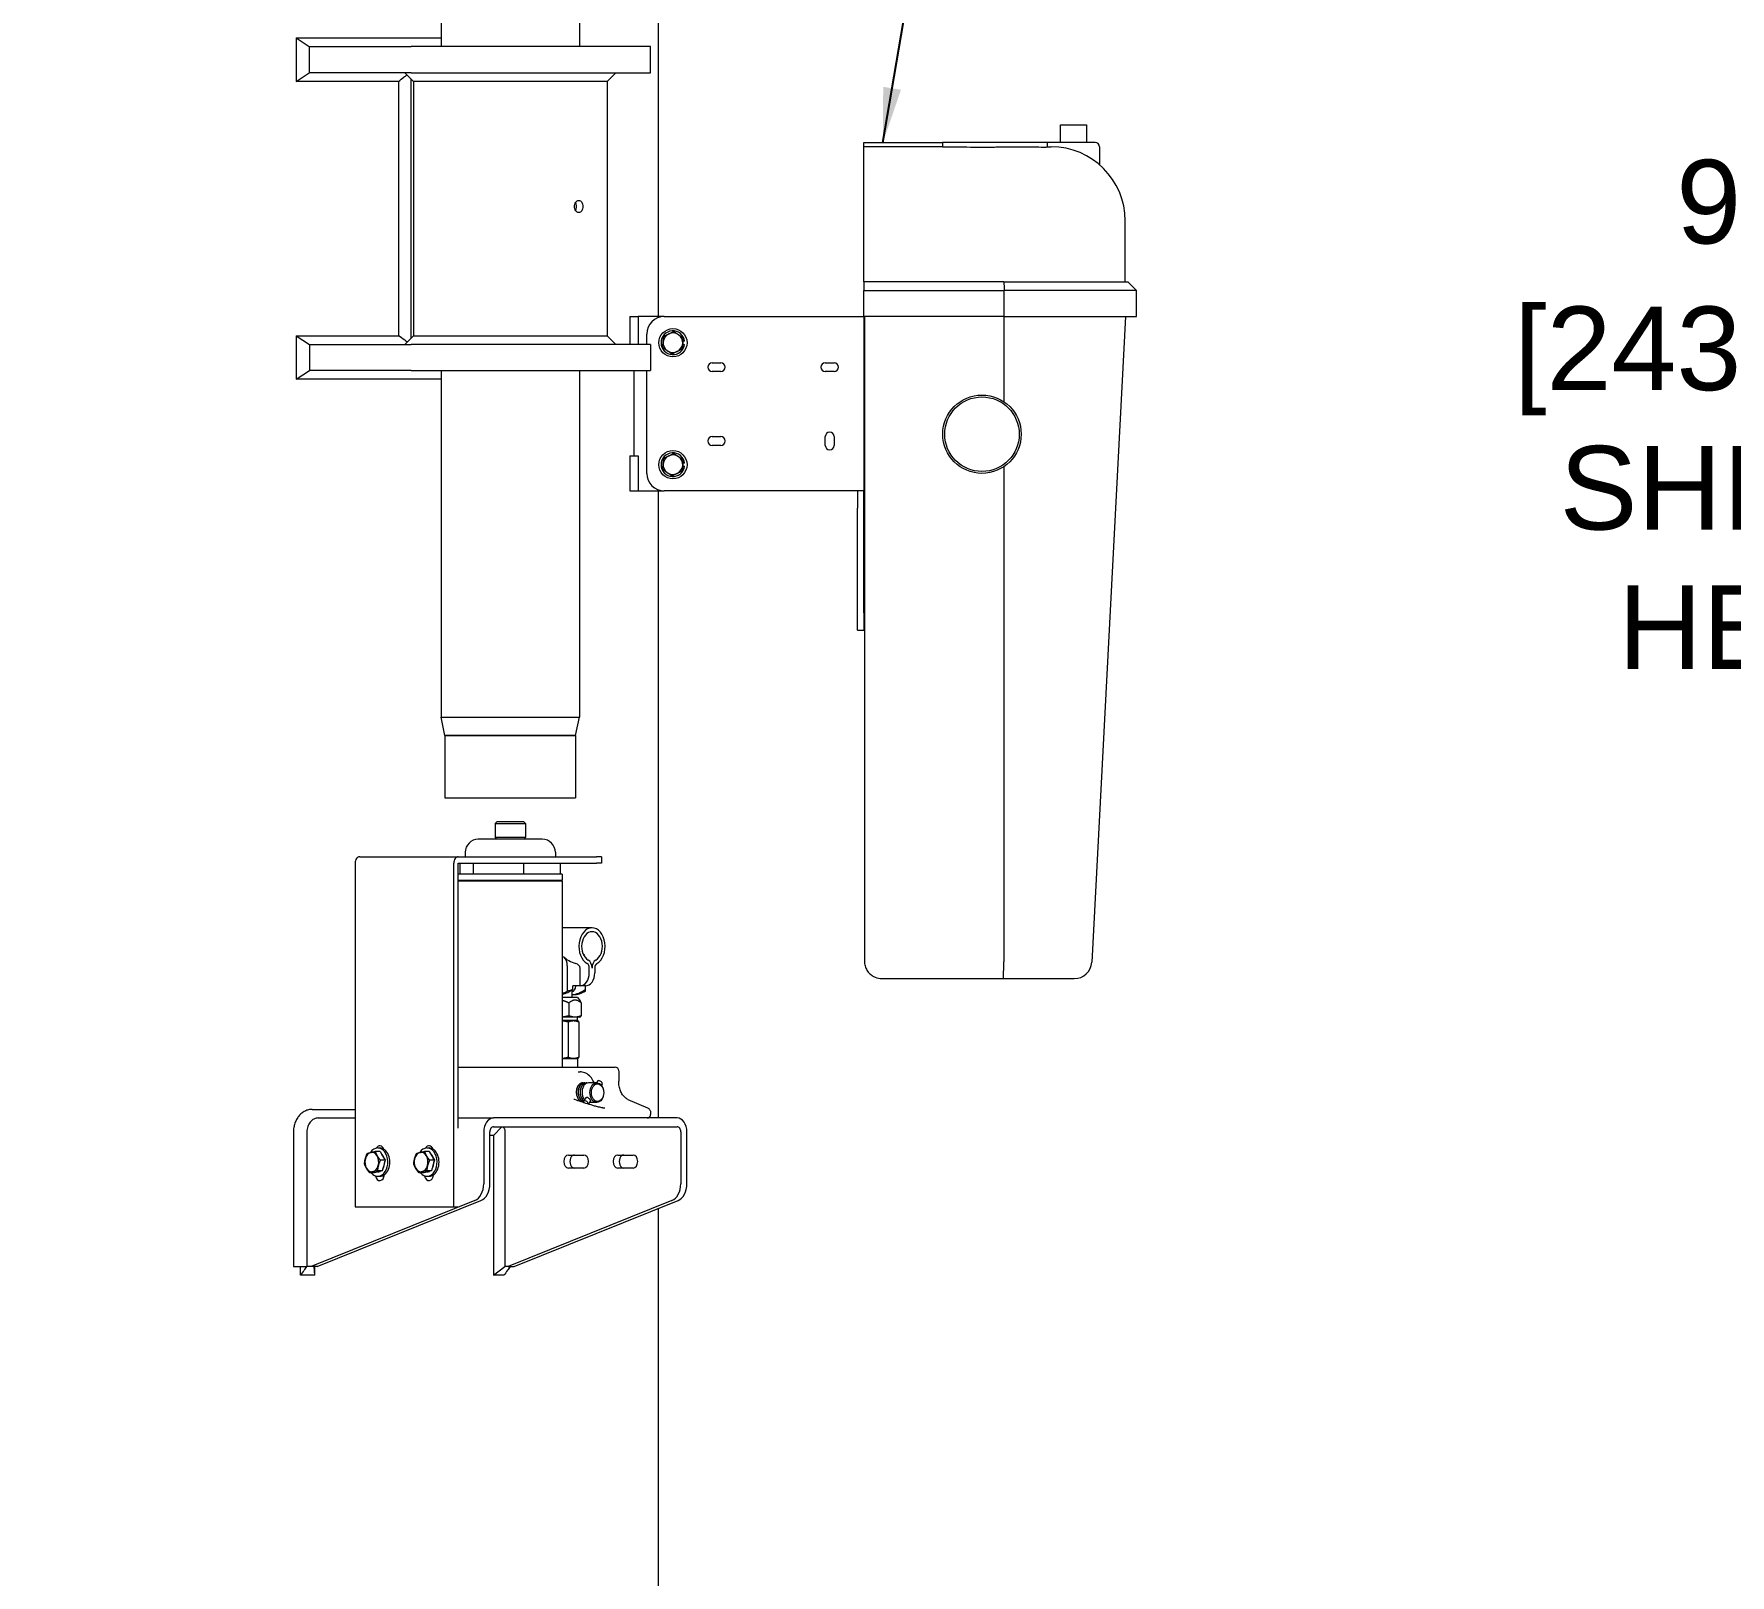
# Model space of a CAD drawing. Header units: inches. Extents: x 20 to 536, y 8 to 344.
# Drawn here: x 401.23 to 449.92, y 92.61 to 136.84 of the extents above; entities that cross this region are included whole.
import ezdxf

# ---------------------------------------------------------------- set-up
doc = ezdxf.new("R2010")
doc.units = ezdxf.units.IN
doc.header["$LTSCALE"] = 16
doc.header["$MEASUREMENT"] = 0
for name, color, linetype, lineweight in [('Dimension (ANSI)', 7, 'Continuous', 25), ('Symbol (ANSI)', 7, 'Continuous', 25), ('Visible (ANSI)', 7, 'Continuous', 50)]:
    doc.layers.add(name, color=color, linetype=linetype, lineweight=lineweight)
doc.styles.add('MEMCOR Medium', font='arial.ttf')
doc.dimstyles.new('Default (ANSI)', dxfattribs={"dimscale": 16, "dimtxt": 0.15, "dimasz": 0.098425, "dimexe": 0.125, "dimexo": 0.0625, "dimgap": 0.031496, "dimtad": 0, "dimtih": 1, "dimtoh": 1, "dimdec": 4, "dimrnd": 1e-08, "dimzin": 3, "dimdsep": 46, "dimlunit": 5, "dimtxsty": 'MEMCOR Medium', "dimcen": 0.09, "dimdle": 0.393701, "dimclrd": 256, "dimclre": 256, "dimclrt": 256, "dimadec": 0, "dimazin": 1, "dimtfac": 0.8, "dimtofl": 0, "dimtmove": 0, "dimatfit": 3, "dimfxl": 1, "dimfrac": 1, "dimtolj": 1, "dimtzin": 4, "dimlwd": -1, "dimlwe": -1, "dimarcsym": 0})
doc.dimstyles.new('Default (ANSI)$7', dxfattribs={"dimscale": 16, "dimtxt": 0.15, "dimasz": 0.098425, "dimexe": 0.125, "dimexo": 0.0625, "dimgap": 0.031496, "dimtad": 0, "dimtih": 1, "dimtoh": 1, "dimdec": 4, "dimrnd": 1e-08, "dimzin": 3, "dimdsep": 46, "dimlunit": 5, "dimtxsty": 'MEMCOR Medium', "dimcen": 0.09, "dimdle": 0.393701, "dimclrd": 256, "dimclre": 256, "dimclrt": 256, "dimadec": 0, "dimazin": 1, "dimtfac": 0.8, "dimtofl": 0, "dimtmove": 0, "dimatfit": 3, "dimfxl": 1, "dimfrac": 1, "dimtolj": 1, "dimtzin": 4, "dimlwd": -1, "dimlwe": -1, "dimarcsym": 0})

# ---------------------------------------------------------------- blocks, each defined once
blk = doc.blocks.new('*D26')
at = {"layer": 'Defpoints', "color": 0, "transparency": 16777216}
for p in [(395.482, 156.991), (453.038, 156.991), (414.023, 61.248)]:
    blk.add_point(p, dxfattribs=at)
at = {"layer": 'Dimension (ANSI)', "transparency": 16777216}
for p, q in [((396.482, 156.991), (455.038, 156.991)), ((453.038, 155.416), (453.038, 137.754)), ((453.038, 62.823), (453.038, 121.283)), ((415.023, 61.248), (455.038, 61.248))]:
    blk.add_line(p, q, dxfattribs=at)
for points in [[(452.775, 155.416), (453.3, 155.416), (453.038, 156.991)], [(452.775, 62.823), (453.3, 62.823), (453.038, 61.248)]]:
    blk.add_solid(points, dxfattribs=at)
at = {"layer": 'Dimension (ANSI)', "transparency": 16777216, "char_height": 2.4, "attachment_point": 2, "style": 'MEMCOR Medium'}
for s, insert in [('\\A1; \\fArial|b0|i0;\\H2.4000;95{\\H0.8x;\\S3#4;} in', (453.038, 133.945)), ('\\A1;[2431.9 mm]{\\P\\fArial|b0|i0;\\H2.4000;SHIPPING\\P\\fArial|b0|i0;\\H2.4000;HEIGHT}', (453.038, 129.015))]:
    blk.add_mtext(s, dxfattribs=dict(at, insert=insert))

msp = doc.modelspace()

# ---------------------------------------------------------------- linework, layer by layer
at = {"layer": 'Visible (ANSI)', "linetype": 'Continuous', "lineweight": 18}
for p, q in [((412.919791, 146.975967), (412.919791, 136.475967)), ((416.889791, 146.975967), (416.889791, 136.475967)), ((419.156665, 128.725967), (419.156665, 140.225967)), ((408.758764, 136.725632), (408.758764, 135.476303)), ((408.758764, 136.725632), (409.12708, 136.475967)), ((408.758764, 136.725632), (412.919791, 136.725632)), ((409.12708, 136.475967), (412.055151, 136.475967)), ((409.12708, 136.475967), (409.12708, 135.725967)), ((418.934791, 136.475967), (412.055151, 136.475967)), ((418.934791, 135.725967), (418.934791, 136.475967)), ((408.758764, 135.476303), (409.12708, 135.725967)), ((411.696913, 135.476303), (408.758764, 135.476303)), ((412.055151, 135.725967), (409.12708, 135.725967)), ((411.696913, 135.476303), (411.696913, 128.175296)), ((412.123291, 135.475967), (411.873291, 135.725967)), ((412.053179, 135.54608), (412.053179, 128.105855)), ((412.055151, 135.725967), (418.934791, 135.725967)), ((412.123291, 135.475967), (412.123291, 128.175967)), ((417.686291, 135.475967), (412.123291, 135.475967)), ((417.686291, 135.475967), (417.936291, 135.725967)), ((417.686291, 135.475967), (417.686291, 128.175967)), ((430.696211, 133.725967), (430.696211, 134.225967)), ((430.696211, 134.225967), (431.446211, 134.225967)), ((431.446211, 134.225967), (431.446211, 133.725967)), ((425.057577, 133.725967), (427.316019, 133.725967)), ((425.057577, 133.600967), (425.057577, 133.725967)), ((425.057577, 131.475967), (425.057577, 133.600967)), ((426.172377, 133.600967), (425.057577, 133.600967)), ((430.321211, 133.725967), (427.316019, 133.725967)), ((427.316019, 133.725967), (427.316019, 133.598285)), ((430.321211, 133.725967), (430.321211, 133.597094)), ((431.696211, 133.725967), (430.321211, 133.725967)), ((430.321211, 133.600967), (430.433842, 133.600967)), ((431.821211, 133.600967), (431.821211, 133.085573)), ((425.057577, 129.725967), (425.057577, 131.475967)), ((432.558842, 129.725967), (432.558842, 131.475967)), ((425.057577, 129.725967), (425.057577, 129.475967)), ((429.073984, 129.725967), (425.057577, 129.725967)), ((429.073984, 129.725967), (432.630242, 129.725967)), ((432.630242, 129.725967), (432.880242, 129.475967)), ((425.057577, 128.725967), (425.057577, 129.475967)), ((425.057577, 129.475967), (429.085971, 129.475967)), ((429.085971, 128.725967), (429.085971, 129.475967)), ((432.880242, 129.475967), (429.085971, 129.475967)), ((432.880242, 128.725967), (432.880242, 129.475967)), ((418.338375, 128.725967), (418.573471, 128.725967)), ((418.338375, 128.725967), (418.338375, 127.925967)), ((419.324134, 128.725967), (418.573471, 128.725967)), ((418.573471, 128.725967), (418.573471, 127.925967)), ((419.324134, 128.725967), (424.682577, 128.725967)), ((424.682577, 128.725967), (425.057577, 128.725967)), ((425.057577, 128.725967), (425.057577, 123.725967)), ((429.085971, 128.725967), (425.057577, 128.725967)), ((425.071211, 128.725967), (425.071211, 110.225967)), ((429.071211, 128.725967), (429.071211, 126.286382)), ((429.085971, 128.725967), (432.880242, 128.725967)), ((432.571211, 128.725967), (431.596144, 110.199688)), ((408.759044, 128.175296), (408.759044, 126.926639)), ((408.759044, 128.175296), (411.696913, 128.175296)), ((408.759044, 128.175296), (409.144755, 127.925967)), ((412.123291, 128.175967), (411.873291, 127.925967)), ((412.123291, 128.175967), (417.686291, 128.175967)), ((417.686291, 128.175967), (417.936291, 127.925967)), ((418.824134, 127.925967), (418.824134, 128.225967)), ((409.144755, 127.925967), (412.055151, 127.925967)), ((409.144755, 127.925967), (409.144755, 127.175967)), ((418.934791, 127.925967), (412.055151, 127.925967)), ((418.934791, 127.925967), (418.934791, 127.175967)), ((419.852222, 127.928967), (419.91087, 127.928967)), ((419.91087, 128.022967), (419.859936, 128.022967)), ((408.759044, 126.926639), (409.144755, 127.175967)), ((412.055151, 127.175967), (409.144755, 127.175967)), ((412.055151, 127.175967), (418.934791, 127.175967)), ((412.919791, 127.175967), (412.919791, 117.225967)), ((416.889791, 127.175967), (416.889791, 117.225967)), ((418.449134, 127.175967), (418.449134, 124.725967)), ((418.824134, 124.225967), (418.824134, 127.175967)), ((420.699134, 127.400967), (420.949134, 127.400967)), ((420.949134, 127.150967), (420.699134, 127.150967)), ((423.949134, 127.400967), (424.199134, 127.400967)), ((424.199134, 127.150967), (423.949134, 127.150967)), ((412.919791, 126.926639), (408.759044, 126.926639)), ((420.699134, 125.280967), (420.949134, 125.280967)), ((423.949134, 125.030967), (423.949134, 125.280967)), ((424.199134, 125.280967), (424.199134, 125.030967)), ((418.338375, 124.725967), (418.573471, 124.725967)), ((418.338375, 124.725967), (418.338375, 123.725967)), ((418.573471, 124.725967), (418.573471, 123.725967)), ((420.949134, 125.030967), (420.699134, 125.030967)), ((419.852222, 124.428967), (419.91087, 124.428967)), ((419.91087, 124.522967), (419.859936, 124.522967)), ((429.071211, 124.415553), (429.071211, 110.206285)), ((418.338375, 123.725967), (418.573471, 123.725967)), ((418.573471, 123.725967), (419.324134, 123.725967)), ((419.156665, 105.725967), (419.156665, 123.725967)), ((424.682577, 123.725967), (419.324134, 123.725967)), ((425.057577, 123.725967), (424.682577, 123.725967)), ((424.870077, 123.725967), (424.870077, 123.225967)), ((425.057577, 123.225967), (425.057577, 123.725967)), ((424.870077, 120.225967), (424.870077, 123.225967)), ((425.057577, 120.225967), (425.057577, 123.225967)), ((424.870077, 119.725967), (424.870077, 120.225967)), ((425.057577, 120.225967), (425.057577, 119.725967)), ((424.870077, 119.725967), (425.057577, 119.725967)), ((412.919791, 117.225967), (416.889791, 117.225967)), ((412.919791, 117.225967), (416.889791, 117.225967)), ((413.029791, 116.705967), (412.919791, 117.225967)), ((416.779791, 116.705967), (416.889791, 117.225967)), ((413.029791, 116.705967), (416.779791, 116.705967)), ((413.029791, 116.705967), (413.029791, 114.915967)), ((416.779791, 116.705967), (413.029791, 116.705967)), ((416.779791, 116.705967), (416.779791, 114.915967)), ((413.029791, 114.915967), (416.779791, 114.915967)), ((414.517291, 114.225967), (414.467291, 114.175967)), ((414.467291, 114.175967), (415.342291, 114.175967)), ((414.467291, 114.175967), (414.467291, 113.775967)), ((415.292291, 114.225967), (414.517291, 114.225967)), ((415.292291, 114.225967), (415.342291, 114.175967)), ((415.342291, 114.175967), (415.342291, 113.775967)), ((415.823417, 113.725967), (413.986166, 113.725967)), ((415.342291, 113.775967), (414.467291, 113.775967)), ((414.517291, 113.725967), (414.467291, 113.775967)), ((415.292291, 113.725967), (415.342291, 113.775967)), ((410.451709, 113.038428), (410.451709, 103.178358)), ((410.584319, 113.225967), (413.412746, 113.225967)), ((413.280136, 103.178358), (413.280136, 113.038428)), ((413.412719, 105.436889), (413.412719, 113.038428)), ((413.412746, 113.225967), (417.379665, 113.225967)), ((413.412746, 113.038467), (417.379665, 113.038467)), ((413.46194, 112.725967), (413.46194, 113.038467)), ((413.611166, 113.350967), (413.611166, 113.225967)), ((413.848551, 112.725967), (413.848551, 113.038467)), ((415.291402, 112.725967), (415.291402, 113.038467)), ((416.198417, 113.350967), (416.198417, 113.225967)), ((416.347643, 112.725967), (416.347643, 113.038467)), ((417.526112, 113.225967), (417.379665, 113.225967)), ((417.526112, 113.038467), (417.379665, 113.038467)), ((417.526112, 113.225967), (417.526112, 113.038467)), ((413.848551, 112.725967), (413.412719, 112.725967)), ((416.398541, 112.538467), (413.412719, 112.538467)), ((416.398541, 112.518467), (413.412719, 112.518467)), ((413.536041, 112.518467), (413.536041, 112.538467)), ((415.291402, 112.725967), (413.848551, 112.725967)), ((416.347643, 112.725967), (415.291402, 112.725967)), ((416.273541, 112.518467), (416.273541, 112.538467)), ((416.398541, 112.725967), (416.347643, 112.725967)), ((416.398541, 112.725967), (416.398541, 112.538467)), ((416.398541, 112.518467), (416.398541, 107.182217)), ((417.251502, 111.182217), (416.398541, 111.182217)), ((416.542627, 110.095315), (416.542627, 109.367794)), ((429.071211, 110.206285), (429.071211, 110.206246)), ((416.908555, 109.517217), (416.908555, 110.02801)), ((417.17372, 109.892217), (417.17372, 110.02801)), ((417.329284, 110.02801), (417.329284, 109.892217)), ((425.571211, 109.725967), (429.056286, 109.725967)), ((429.056286, 109.725967), (431.096835, 109.725967)), ((416.831007, 109.182217), (416.398541, 109.182217)), ((416.674757, 109.400615), (416.674757, 109.182217)), ((416.674757, 109.267217), (416.716752, 109.267217)), ((416.698191, 109.421317), (416.698191, 109.517217)), ((416.908555, 109.517217), (416.698191, 109.517217)), ((416.831007, 109.182217), (416.90894, 109.08934)), ((417.064119, 109.517217), (416.908555, 109.517217)), ((417.064119, 109.421317), (417.064119, 109.517217)), ((417.064119, 109.367794), (417.064119, 109.421317)), ((416.765366, 108.619717), (416.398541, 108.619717)), ((416.586757, 109.027073), (416.586757, 108.658793)), ((416.893507, 108.619717), (416.765366, 108.619717)), ((416.831007, 108.519717), (416.831007, 108.619717)), ((416.893507, 108.619717), (416.90894, 108.628628)), ((416.943975, 109.027073), (416.943975, 108.658793)), ((416.721172, 108.519717), (416.398541, 108.519717)), ((416.568079, 108.486224), (416.568079, 107.465711)), ((416.831007, 108.519717), (416.721172, 108.519717)), ((416.831007, 108.519717), (416.844235, 108.51208)), ((416.874265, 108.486224), (416.874265, 107.465711)), ((413.412719, 107.182217), (414.877833, 107.182217)), ((414.877833, 107.182217), (417.918392, 107.182217)), ((416.398541, 107.432217), (416.721172, 107.432217)), ((416.721172, 107.432217), (416.831007, 107.432217)), ((416.831007, 107.432217), (416.844235, 107.439855)), ((416.831007, 107.432217), (416.831007, 107.182217)), ((416.849919, 107.047842), (416.915361, 107.047842)), ((416.992871, 106.735342), (416.986072, 106.735342)), ((417.047264, 106.735342), (417.040465, 106.735342)), ((417.101656, 106.735342), (417.094857, 106.735342)), ((417.389123, 106.735342), (417.14925, 106.735342)), ((417.415559, 106.787543), (417.378647, 106.735342)), ((417.546198, 106.695167), (417.522893, 106.662209)), ((418.018392, 107.082217), (418.018392, 106.781749)), ((417.075654, 106.306845), (417.009309, 106.213018)), ((417.014129, 106.172842), (417.013268, 106.172842)), ((417.206293, 106.214469), (417.145889, 106.129044)), ((417.389123, 106.172842), (417.176859, 106.172842)), ((418.278971, 106.26108), (418.848045, 106.016612)), ((409.215957, 105.973858), (410.451709, 105.973858)), ((409.393428, 105.725967), (410.451709, 105.725967)), ((413.412719, 105.725967), (414.424643, 105.725967)), ((419.693715, 105.725967), (414.424643, 105.725967)), ((418.933653, 105.87689), (418.933653, 105.825967)), ((408.680224, 105.325967), (408.680224, 101.460171)), ((409.064664, 105.325967), (409.064664, 101.460171)), ((414.141801, 105.325967), (414.141801, 103.83747)), ((414.318577, 103.83747), (414.318577, 105.325967)), ((414.425819, 105.227062), (414.318577, 105.227062)), ((414.424643, 105.475967), (419.693715, 105.475967)), ((414.425819, 105.227062), (414.662896, 105.475967)), ((414.425819, 105.227062), (414.425819, 105.064896)), ((414.752305, 105.325967), (414.752305, 101.460171)), ((419.799781, 105.325967), (419.799781, 103.83747)), ((419.976558, 103.83747), (419.976558, 105.325967)), ((411.164933, 104.763882), (411.02853, 104.763882)), ((411.102247, 104.865967), (411.158816, 104.865967)), ((411.164933, 104.763882), (411.237896, 104.638689)), ((412.579146, 104.763882), (412.442744, 104.763882)), ((412.516461, 104.865967), (412.573029, 104.865967)), ((412.579146, 104.763882), (412.652109, 104.638689)), ((414.425819, 105.064896), (414.425819, 101.211266)), ((411.230492, 104.209582), (411.09409, 104.209582)), ((411.230492, 104.209582), (411.117347, 104.182818)), ((411.310859, 104.513497), (411.174456, 104.513497)), ((411.270676, 104.361539), (411.230492, 104.209582)), ((411.237896, 104.638689), (411.310859, 104.513497)), ((411.310859, 104.513497), (411.270676, 104.361539)), ((412.644706, 104.209582), (412.508304, 104.209582)), ((412.644706, 104.209582), (412.53156, 104.182818)), ((412.725072, 104.513497), (412.58867, 104.513497)), ((412.684889, 104.361539), (412.644706, 104.209582)), ((412.652109, 104.638689), (412.725072, 104.513497)), ((412.725072, 104.513497), (412.684889, 104.361539)), ((416.573607, 104.663467), (417.015548, 104.663467)), ((417.015548, 104.288467), (416.573607, 104.288467)), ((417.98782, 104.663467), (418.429762, 104.663467)), ((418.429762, 104.288467), (417.98782, 104.288467)), ((411.004201, 104.156053), (410.867798, 104.156053)), ((411.117347, 104.182818), (411.004201, 104.156053)), ((411.10107, 104.178967), (411.102247, 104.178967)), ((411.102247, 104.053967), (411.158816, 104.053967)), ((412.418414, 104.156053), (412.282012, 104.156053)), ((412.53156, 104.182818), (412.418414, 104.156053)), ((412.515283, 104.178967), (412.516461, 104.178967)), ((412.516461, 104.053967), (412.573029, 104.053967)), ((413.885248, 103.356656), (409.184982, 101.460171)), ((409.361759, 101.460171), (414.062024, 103.356656)), ((419.543228, 103.356656), (414.842963, 101.460171)), ((415.019739, 101.460171), (419.720005, 103.356656)), ((410.451709, 103.178358), (413.280136, 103.178358)), ((413.280136, 103.178358), (413.401626, 103.178358)), ((419.156665, 73.320505), (419.156665, 103.129357)), ((408.680224, 101.460171), (409.064664, 101.460171)), ((408.886711, 101.211266), (408.886711, 101.460171)), ((409.184982, 101.460171), (409.064664, 101.460171)), ((409.064664, 101.460171), (409.065061, 101.460171)), ((409.361759, 101.460171), (409.184982, 101.460171)), ((409.29662, 101.211266), (409.271101, 101.460171)), ((409.29662, 101.211266), (409.29662, 101.460171)), ((414.425819, 101.211266), (414.752305, 101.460171)), ((414.842963, 101.460171), (414.752305, 101.460171)), ((414.842963, 101.460171), (415.019739, 101.460171)), ((409.29662, 101.211266), (408.886711, 101.211266)), ((414.721468, 101.211266), (414.425819, 101.211266))]:
    msp.add_line(p, q, dxfattribs=at)
for centre, radius in [((419.574134, 127.975967), 0.406), ((428.446211, 125.350967), 1.125), ((428.446211, 125.350967), 1.069494), ((419.574134, 124.475967), 0.406)]:
    msp.add_circle(centre, radius, dxfattribs=at)
for centre, radius, start, end in [((430.433842, 131.475967), 2.125, 0, 90), ((431.696211, 133.600967), 0.125, 0, 90), ((419.324134, 128.225967), 0.5, 90, 180), ((419.574134, 127.975967), 0.34, 7.9457432, 352.0542568), ((419.574134, 127.975967), 0.281, 115.3086424, 175.3086424), ((419.574134, 127.975967), 0.281, 55.3086424, 115.3086424), ((419.574134, 127.975967), 0.281, 355.3086424, 55.3086424), ((419.574134, 127.975967), 0.281, 175.3086424, 235.3086424), ((419.574134, 127.975967), 0.281, 235.3086424, 295.3086424), ((419.574134, 127.975967), 0.281, 295.3086424, 355.3086424), ((420.699134, 127.275967), 0.125, 90, 270), ((420.949134, 127.275967), 0.125, 270, 90), ((423.949134, 127.275967), 0.125, 90, 270), ((424.199134, 127.275967), 0.125, 270, 90), ((420.699134, 125.155967), 0.125, 90, 270), ((420.949134, 125.155967), 0.125, 270, 90), ((424.074134, 125.280967), 0.125, 0, 180), ((419.574134, 124.475967), 0.34, 7.9457432, 352.0542568), ((419.574134, 124.475967), 0.281, 115.3086424, 175.3086424), ((419.574134, 124.475967), 0.281, 55.3086424, 115.3086424), ((419.574134, 124.475967), 0.281, 355.3086424, 55.3086424), ((424.074134, 125.030967), 0.125, 180, 0), ((419.324134, 124.225967), 0.5, 180, 270), ((419.574134, 124.475967), 0.281, 175.3086424, 235.3086424), ((419.574134, 124.475967), 0.281, 235.3086424, 295.3086424), ((419.574134, 124.475967), 0.281, 295.3086424, 355.3086424), ((413.986166, 113.350967), 0.375, 90, 180), ((415.823417, 113.350967), 0.375, 0, 90), ((431.096835, 110.225967), 0.5, 270, 356.9872125), ((417.918392, 107.082217), 0.1, 0, 90), ((418.833653, 105.825967), 0.1, 270, 0)]:
    msp.add_arc(centre, radius, start, end, dxfattribs=at)
for centre, major_axis, ratio, start_param, end_param in [((426.172377, 131.475967), (22.766058, 0), 0.093340709, 1.520540653, 1.570796327), ((410.584319, 113.038428), (0, 0.187539), 0.707106781, 0, 1.570796327), ((413.412746, 113.038428), (0, 0.187539), 0.707106781, 0, 1.570796327), ((413.412746, 113.038428), (0, 0.0000394), 0.707106781, 0, 1.570796327), ((417.251502, 110.650967), (0, -0.53125), 0.707106781, 0.381636227, 5.90154908), ((417.251502, 110.650967), (0, -0.42125), 0.707106781, 0.381636227, 5.90154908), ((417.064119, 110.650967), (0.751301, 0), 0.707106781, 3.710622245, 4.330752753), ((415.835521, 110.095315), (0.707107, 0), 0.707106781, 0, 0.569029591), ((416.710565, 110.02801), (0.19799, 0), 0.707106781, 0, 1.1891601), ((417.074725, 110.02801), (0, 0.14), 0.707106781, 4.71238898, 5.90154908), ((417.074725, 110.02801), (0, 0.25), 0.707106781, 4.71238898, 5.90154908), ((417.428279, 110.02801), (0, 0.25), 0.707106781, 0.381636227, 1.570796327), ((417.428279, 110.02801), (0, 0.14), 0.707106781, 0.381636227, 1.570796327), ((416.908555, 109.892217), (0, -0.375), 0.707106781, 0, 1.570796327), ((417.064119, 109.892217), (0, -0.375), 0.707106781, 0, 1.570796327), ((416.273043, 110.517217), (0, -1.25), 0.707106781, 0.142466653, 0.50179497), ((416.195261, 110.517217), (0, -1.25), 0.707106781, 0.232062482, 0.403891833), ((415.847895, 110.517217), (1.767767, 0), 0.707106782, 5.116280817, 5.214183953), ((416.456007, 109.555294), (0.202099, -0.202099), 0.414213562, 0.392699082, 0.412732246), ((416.638971, 109.555294), (0, -0.21875), 0.707106781, 0.233471699, 1.395839241), ((416.638971, 110.517217), (0, -1.25), 0.707106781, 0.040498443, 0.50179497), ((416.716752, 110.517217), (0, -1.25), 0.707106781, 0, 0.403891833), ((417.480878, 106.741355), (0.06532, -0.046188), 0.5, 0, 3.141592654), ((417.074628, 106.16683), (0.06532, -0.046188), 0.5, 0.240832519, 4.023580802), ((414.424643, 105.325967), (0, 0.4), 0.707106781, 0, 1.570796327), ((419.693715, 105.325967), (0, 0.4), 0.707106781, 4.71238898, 6.283185307), ((414.424643, 105.325967), (0, 0.15), 0.707106781, 0, 1.570796327), ((419.693715, 105.325967), (0, 0.15), 0.707106781, 4.71238898, 6.283185307), ((410.930417, 104.459967), (0, 0.281), 0.707106781, 0.16573153, 1.212929081), ((411.102247, 104.459967), (0, -0.406), 0.707106781, 5.558272829, 10.249146221), ((410.930417, 104.459967), (0, 0.281), 0.707106781, 5.401719286, 6.448916837), ((411.158816, 104.740858), (0, 0.1875), 0.707106781, 5.215425105, 7.159306353), ((411.158816, 104.459967), (0, -0.406), 0.707106781, 0, 3.141592654), ((411.102247, 104.459967), (0, -0.281), 0.707106781, 1.887392299, 2.632860965), ((412.344631, 104.459967), (0, 0.281), 0.707106781, 0.16573153, 1.212929081), ((412.516461, 104.459967), (0, -0.406), 0.707106781, 5.558272829, 10.249146221), ((412.344631, 104.459967), (0, 0.281), 0.707106781, 5.401719286, 6.448916837), ((412.573029, 104.740858), (0, 0.1875), 0.707106781, 5.215425105, 7.159306353), ((412.573029, 104.459967), (0, -0.406), 0.707106781, 0, 3.141592654), ((412.516461, 104.459967), (0, -0.281), 0.707106781, 1.887392299, 2.632860965), ((410.930417, 104.459967), (0, -0.281), 0.707106781, 4.354521735, 5.401719286), ((410.930417, 104.459967), (0, -0.281), 0.707106781, 5.401719286, 6.448916837), ((410.930417, 104.459967), (0, -0.281), 0.707106781, 0.16573153, 1.212929081), ((410.930417, 104.459967), (0, 0.281), 0.707106781, 4.354521735, 5.401719286), ((411.102247, 104.459967), (0, -0.281), 0.707106781, 0.801762982, 1.62409518), ((412.344631, 104.459967), (0, -0.281), 0.707106781, 4.354521735, 5.401719286), ((412.344631, 104.459967), (0, -0.281), 0.707106781, 5.401719286, 6.448916837), ((412.344631, 104.459967), (0, -0.281), 0.707106781, 0.16573153, 1.212929081), ((412.344631, 104.459967), (0, 0.281), 0.707106781, 4.354521735, 5.401719286), ((412.516461, 104.459967), (0, -0.281), 0.707106781, 0.801762982, 1.62409518), ((416.573607, 104.475967), (0, -0.1875), 0.707106781, 3.141592654, 6.283185307), ((416.750383, 104.475967), (0, 0.1875), 0.707106781, 0, 3.141592654), ((417.015548, 104.475967), (0, 0.1875), 0.707106781, 3.141592654, 6.283185307), ((417.98782, 104.475967), (0, -0.1875), 0.707106781, 3.141592654, 6.283185307), ((418.164597, 104.475967), (0, 0.1875), 0.707106781, 0, 3.141592654), ((418.429762, 104.475967), (0, 0.1875), 0.707106781, 3.141592654, 6.283185307), ((411.158816, 104.115858), (0, -0.1875), 0.707106781, 4.977571804, 7.766545557), ((411.102247, 104.459967), (0, -0.281), 0.707106781, 0, 0.337287701), ((412.573029, 104.115858), (0, -0.1875), 0.707106781, 4.977571804, 7.766545557), ((412.516461, 104.459967), (0, -0.281), 0.707106781, 0, 0.337287701), ((413.788247, 103.83747), (0, -0.5), 0.707106781, 0.277922798, 1.570796327), ((413.965024, 103.83747), (0, -0.5), 0.707106781, 0.277922798, 1.570796327), ((419.446228, 103.83747), (0, -0.5), 0.707106781, 0.277922798, 1.570796327), ((419.623005, 103.83747), (0, -0.5), 0.707106781, 0.277922798, 1.570796327)]:
    msp.add_ellipse(centre, major_axis=major_axis, ratio=ratio, start_param=start_param, end_param=end_param, dxfattribs=at)
for centre, major_axis in [((417.389123, 106.454092), (0, -0.28125)), ((417.410336, 106.454092), (0, 0.25125))]:
    msp.add_ellipse(centre, major_axis=major_axis, ratio=0.707106781, dxfattribs=at)
for points, knots in [([(411.696913, 135.476303), (411.74824, 135.516115), (411.799523, 135.555985), (411.879344, 135.618186), (411.907915, 135.640478), (411.936472, 135.662787)], [-1.0097000287, -1.0097000287, -1.0097000287, -1.0097000287, -0.5147206802, -0.5147206802, -0.2385843294, -0.2385843294, -0.2385843294, -0.2385843294]), ([(427.316019, 133.598285), (427.399004, 133.597709), (427.482173, 133.597104), (427.863292, 133.594438), (428.160715, 133.592812), (428.447048, 133.592812), (428.5614, 133.592812), (428.680466, 133.593052), (428.801441, 133.593572)], [26.213517074, 26.213517074, 26.213517074, 26.213517074, 26.824810769, 26.824810769, 29.016237352, 29.016237352, 29.016237352, 29.891417752, 29.891417752, 29.891417752, 29.891417752]), ([(428.801441, 133.593572), (428.858762, 133.593879), (428.915814, 133.594229), (429.015872, 133.59517), (429.058685, 133.59565), (429.100825, 133.596152)], [-55.1561514955, -55.1561514955, -55.1561514955, -55.1561514955, -54.7075950751, -54.7075950751, -54.3637081452, -54.3637081452, -54.3637081452, -54.3637081452]), ([(429.100825, 133.596152), (429.144029, 133.59669), (429.18693, 133.597058), (429.51415, 133.599302), (429.765513, 133.597626), (430.041094, 133.594556), (430.128814, 133.593245), (430.232907, 133.592739), (430.265346, 133.592867), (430.304344, 133.594171), (430.315466, 133.595043), (430.320652, 133.596452), (430.321212, 133.596773), (430.321211, 133.597094)], [-37.914858437, -37.914858437, -37.914858437, -37.914858437, -37.674676988, -37.674676988, -36.064935499, -36.064935499, -35.345048353, -35.345048353, -34.968662607, -34.968662607, -34.699552539, -34.699552539, -34.624049898, -34.624049898, -34.624049898, -34.624049898]), ([(416.871609, 131.714092), (416.856345, 131.714092), (416.83987, 131.718408), (416.809219, 131.73595), (416.795053, 131.749177), (416.772533, 131.77969), (416.762678, 131.799014), (416.749564, 131.841358), (416.746316, 131.864381), (416.746316, 131.907554), (416.749564, 131.930576), (416.762678, 131.972921), (416.772533, 131.992244), (416.795053, 132.022758), (416.809219, 132.035985), (416.83987, 132.053527), (416.856345, 132.057842), (416.871609, 132.057842)], [0.657968957, 0.657968957, 0.657968957, 0.657968957, 0.822461156, 0.822461156, 0.986953354, 0.986953354, 1.151445634, 1.151445634, 1.315937914, 1.315937914, 1.480430194, 1.480430194, 1.644922474, 1.644922474, 1.809414672, 1.809414672, 1.973906871, 1.973906871, 1.973906871, 1.973906871]), ([(416.806566, 131.885967), (416.806566, 131.907556), (416.80373, 131.930578), (416.793098, 131.969316), (416.786221, 131.985608), (416.778154, 131.999361)], [0, 0, 0, 0, 0.1645019825, 0.1645019825, 0.3009796678, 0.3009796678, 0.3009796678, 0.3009796678]), ([(416.871609, 132.057842), (416.886873, 132.057842), (416.902956, 132.053527), (416.93219, 132.035985), (416.945351, 132.022758), (416.965984, 131.992244), (416.974834, 131.972921), (416.986529, 131.930576), (416.989384, 131.907554), (416.989384, 131.885967), (416.989384, 131.864381), (416.986529, 131.841358), (416.974834, 131.799014), (416.965984, 131.77969), (416.945351, 131.749177), (416.93219, 131.73595), (416.902956, 131.718408), (416.886873, 131.714092), (416.871609, 131.714092)], [1.973906871, 1.973906871, 1.973906871, 1.973906871, 2.138399069, 2.138399069, 2.302891268, 2.302891268, 2.467383548, 2.467383548, 2.631875828, 2.631875828, 2.631875828, 2.796368108, 2.796368108, 2.960860387, 2.960860387, 3.125352586, 3.125352586, 3.289844785, 3.289844785, 3.289844785, 3.289844785]), ([(416.778154, 131.772574), (416.786221, 131.786327), (416.793098, 131.802619), (416.80373, 131.841357), (416.806566, 131.864379), (416.806566, 131.885967)], [2.3310510935, 2.3310510935, 2.3310510935, 2.3310510935, 2.4675287787, 2.4675287787, 2.6320307613, 2.6320307613, 2.6320307613, 2.6320307613]), ([(411.947236, 127.999912), (411.923122, 128.01687), (411.899, 128.033815), (411.815603, 128.092338), (411.756283, 128.133855), (411.696913, 128.175296)], [-0.7763543703, -0.7763543703, -0.7763543703, -0.7763543703, -0.5517186064, -0.5517186064, 0, 0, 0, 0]), ([(425.071211, 110.225967), (425.071211, 110.222158), (425.071255, 110.218349), (425.071429, 110.210732), (425.07156, 110.206925), (425.071734, 110.20312)], [0, 0, 0, 0, 0.02179182287, 0.02179182287, 0.04358364573, 0.04358364573, 0.04358364573, 0.04358364573]), ([(425.071734, 110.20312), (425.07293, 110.176967), (425.07622, 110.150785), (425.091093, 110.07831), (425.107136, 110.034701), (425.147823, 109.956356), (425.172052, 109.922207), (425.226882, 109.860975), (425.25783, 109.834449), (425.319179, 109.792672), (425.34988, 109.776347), (425.44299, 109.738092), (425.507212, 109.725967), (425.571211, 109.725967)], [0, 0, 0, 0, 0.149800817, 0.149800817, 0.428588717, 0.428588717, 0.707376616, 0.707376616, 1.001725402, 1.001725402, 1.272561917, 1.272561917, 1.806967326, 1.806967326, 1.806967326, 1.806967326]), ([(429.056286, 109.725967), (429.056293, 109.725967), (429.0563, 109.725968), (429.057997, 109.726061), (429.059721, 109.737124), (429.06317, 109.781766), (429.064852, 109.816572), (429.067757, 109.905586), (429.068952, 109.958932), (429.070647, 110.077317), (429.07113, 110.141219), (429.071211, 110.206246)], [-0.001946091, -0.001946091, -0.001946091, -0.001946091, 0, 0, 0.46111037, 0.46111037, 0.957424131, 0.957424131, 1.453469453, 1.453469453, 1.949372756, 1.949372756, 1.949372756, 1.949372756]), ([(416.986072, 106.735342), (416.969323, 106.735342), (416.952678, 106.732082), (416.920349, 106.719161), (416.904816, 106.709517), (416.869349, 106.678682), (416.850994, 106.654521), (416.821679, 106.596543), (416.811081, 106.563113), (416.799732, 106.492062), (416.799084, 106.455158), (416.807821, 106.382775), (416.817005, 106.347967), (416.844756, 106.28388), (416.863234, 106.255388), (416.895755, 106.221288), (416.907158, 106.211534), (416.919126, 106.203337)], [-16.493275383, -16.493275383, -16.493275383, -16.493275383, -16.30466323, -16.30466323, -16.114805784, -16.114805784, -15.838348084, -15.838348084, -15.556511065, -15.556511065, -15.277042507, -15.277042507, -15.000044981, -15.000044981, -14.716355137, -14.716355137, -14.577681384, -14.577681384, -14.577681384, -14.577681384]), ([(416.933415, 106.198454), (416.920441, 106.206482), (416.908061, 106.216305), (416.874143, 106.249939), (416.855076, 106.277837), (416.826105, 106.340996), (416.816276, 106.375442), (416.806161, 106.447603), (416.806117, 106.484659), (416.816133, 106.556122), (416.826064, 106.589834), (416.854181, 106.648917), (416.872059, 106.673844), (416.913878, 106.712547), (416.937482, 106.725691), (416.980222, 106.736021), (416.998592, 106.736502), (417.016662, 106.733136)], [-2.509193325, -2.509193325, -2.509193325, -2.509193325, -2.361659526, -2.361659526, -2.077179172, -2.077179172, -1.800507874, -1.800507874, -1.520293729, -1.520293729, -1.239659034, -1.239659034, -0.962969243, -0.962969243, -0.680307281, -0.680307281, -0.474175914, -0.474175914, -0.474175914, -0.474175914]), ([(417.040457, 106.735342), (417.034791, 106.735342), (417.029119, 106.734969), (416.998672, 106.730932), (416.974631, 106.720489), (416.931085, 106.686719), (416.911916, 106.663896), (416.880527, 106.607869), (416.86878, 106.574948), (416.855155, 106.504669), (416.85333, 106.468085), (416.859705, 106.395397), (416.867792, 106.359979), (416.893454, 106.294383), (416.910914, 106.264939), (416.952447, 106.217165), (416.976028, 106.199067), (417.003761, 106.186467), (417.006064, 106.185481), (417.008376, 106.184549)], [-11.987219716, -11.987219716, -11.987219716, -11.987219716, -11.923148901, -11.923148901, -11.642581456, -11.642581456, -11.36604087, -11.36604087, -11.08169527, -11.08169527, -10.803406962, -10.803406962, -10.525403075, -10.525403075, -10.242948778, -10.242948778, -9.966294699, -9.966294699, -9.941369364, -9.941369364, -9.941369364, -9.941369364]), ([(417.007202, 106.187997), (416.983631, 106.198899), (416.961638, 106.215441), (416.92106, 106.260151), (416.903285, 106.288765), (416.876618, 106.353064), (416.867915, 106.388069), (416.860164, 106.460528), (416.861303, 106.497307), (416.873597, 106.568048), (416.884671, 106.601271), (416.914844, 106.658449), (416.933537, 106.682059), (416.976455, 106.717685), (417.000348, 106.729142), (417.040409, 106.736081), (417.055844, 106.735968), (417.07105, 106.733136)], [-7.087147432, -7.087147432, -7.087147432, -7.087147432, -6.830041978, -6.830041978, -6.550339786, -6.550339786, -6.2735198, -6.2735198, -5.994604043, -5.994604043, -5.71184336, -5.71184336, -5.435473357, -5.435473357, -5.154205072, -5.154205072, -4.980668151, -4.980668151, -4.980668151, -4.980668151]), ([(417.094855, 106.735342), (417.092404, 106.735342), (417.08995, 106.735272), (417.062343, 106.733695), (417.037702, 106.724904), (416.992827, 106.693994), (416.972893, 106.672479), (416.939975, 106.619126), (416.927333, 106.587713), (416.911168, 106.518851), (416.907971, 106.482018), (416.911924, 106.408828), (416.918765, 106.373162), (416.941996, 106.306256), (416.958361, 106.275766), (416.988612, 106.23738), (416.99965, 106.225878), (417.011391, 106.215949)], [-7.47976339, -7.47976339, -7.47976339, -7.47976339, -7.452093404, -7.452093404, -7.168448934, -7.168448934, -6.891339244, -6.891339244, -6.611911602, -6.611911602, -6.329845298, -6.329845298, -6.053348763, -6.053348763, -5.771531572, -5.771531572, -5.628496932, -5.628496932, -5.628496932, -5.628496932]), ([(417.013978, 106.219606), (417.005411, 106.227237), (416.997235, 106.235724), (416.969019, 106.26965), (416.952099, 106.299435), (416.927536, 106.365364), (416.91998, 106.400779), (416.914524, 106.474062), (416.91699, 106.511245), (416.931878, 106.580866), (416.943878, 106.612713), (416.975712, 106.667409), (416.995258, 106.689776), (417.039512, 106.722467), (417.063899, 106.732237), (417.101139, 106.735922), (417.113369, 106.735385), (417.125441, 106.733136)], [-11.410803429, -11.410803429, -11.410803429, -11.410803429, -11.304939929, -11.304939929, -11.023965895, -11.023965895, -10.747518044, -10.747518044, -10.464034921, -10.464034921, -10.18538219, -10.18538219, -9.907760057, -9.907760057, -9.624926797, -9.624926797, -9.487054245, -9.487054245, -9.487054245, -9.487054245]), ([(417.311688, 106.735342), (417.307671, 106.745338), (417.303431, 106.755197), (417.274115, 106.81899), (417.242388, 106.86838), (417.167003, 106.951635), (417.123447, 106.985761), (417.031358, 107.031404), (416.983598, 107.044511), (416.92856, 107.047654), (416.921961, 107.047842), (416.915361, 107.047842)], [6.799984861, 6.799984861, 6.799984861, 6.799984861, 6.859483506, 6.859483506, 7.190982882, 7.190982882, 7.516884817, 7.516884817, 7.813621527, 7.813621527, 7.853981634, 7.853981634, 7.853981634, 7.853981634]), ([(417.14925, 106.735342), (417.124506, 106.735342), (417.100048, 106.728222), (417.054672, 106.70063), (417.034108, 106.680532), (416.999429, 106.62946), (416.985737, 106.598822), (416.967483, 106.531274), (416.963106, 106.495027), (416.964615, 106.422021), (416.9703, 106.385958), (416.991343, 106.317534), (417.006777, 106.285947), (417.028787, 106.255491), (417.031527, 106.251895), (417.03433, 106.248405)], [-2.972007741, -2.972007741, -2.972007741, -2.972007741, -2.693159029, -2.693159029, -2.416610786, -2.416610786, -2.135972908, -2.135972908, -1.8559664, -1.8559664, -1.579075232, -1.579075232, -1.295965315, -1.295965315, -1.256840125, -1.256840125, -1.256840125, -1.256840125]), ([(418.278971, 106.26108), (418.25232, 106.272529), (418.225633, 106.289274), (418.174259, 106.333827), (418.149626, 106.36164), (418.105161, 106.427072), (418.085352, 106.464668), (418.052761, 106.546997), (418.039984, 106.591713), (418.022799, 106.684875), (418.018392, 106.73331), (418.018392, 106.781749)], [3.436501174, 3.436501174, 3.436501174, 3.436501174, 3.691678735, 3.691678735, 3.946856297, 3.946856297, 4.202033858, 4.202033858, 4.457211419, 4.457211419, 4.71238898, 4.71238898, 4.71238898, 4.71238898]), ([(416.748881, 106.263256), (416.864416, 106.221539), (416.984619, 106.180002), (417.177733, 106.118869), (417.246225, 106.09813), (417.354456, 106.068255), (417.392571, 106.058239), (417.472127, 106.039208), (417.515163, 106.029877), (417.555307, 106.023488)], [0, 0, 0, 0, 1.114351736, 1.114351736, 1.69754271, 1.69754271, 2.003081802, 2.003081802, 2.324959294, 2.324959294, 2.324959294, 2.324959294]), ([(417.206276, 106.214479), (417.207294, 106.215914), (417.20796, 106.217527), (417.209025, 106.223256), (417.208125, 106.228505), (417.202982, 106.240903), (417.198749, 106.248074), (417.188645, 106.262363), (417.182138, 106.270381), (417.167586, 106.285836), (417.159527, 106.293257), (417.143907, 106.305311), (417.135281, 106.310762), (417.118379, 106.318122), (417.110084, 106.320002), (417.102937, 106.320002), (417.095791, 106.320002), (417.088899, 106.318122), (417.080369, 106.312388), (417.07776, 106.309782), (417.07567, 106.306832)], [-0.4960283971, -0.4960283971, -0.4960283971, -0.4960283971, -0.4620024339, -0.4620024339, -0.3850081531, -0.3850081531, -0.3080138724, -0.3080138724, -0.2310195916, -0.2310195916, -0.1540253109, -0.1540253109, -0.0770126554, -0.0770126554, 0, 0, 0, 0.0770126554, 0.0770126554, 0.1199993477, 0.1199993477, 0.1199993477, 0.1199993477]), ([(409.215957, 105.973858), (409.182645, 105.973858), (409.148122, 105.969948), (409.079279, 105.953476), (409.044958, 105.940916), (408.978971, 105.907677), (408.947254, 105.886972), (408.888471, 105.839067), (408.861406, 105.811864), (408.813765, 105.754217), (408.791493, 105.72188), (408.752138, 105.651416), (408.735055, 105.613292), (408.707575, 105.533713), (408.697156, 105.492194), (408.683479, 105.408651), (408.680224, 105.366627), (408.680224, 105.325967)], [2.492365354, 2.492365354, 2.492365354, 2.492365354, 2.806765238, 2.806765238, 3.121165122, 3.121165122, 3.435565006, 3.435565006, 3.74996489, 3.74996489, 4.059787988, 4.059787988, 4.369611086, 4.369611086, 4.679434184, 4.679434184, 4.989257282, 4.989257282, 4.989257282, 4.989257282]), ([(409.393428, 105.725967), (409.352382, 105.725967), (409.308466, 105.715903), (409.2274, 105.674884), (409.190256, 105.643927), (409.131869, 105.572742), (409.106581, 105.527947), (409.072974, 105.429661), (409.064664, 105.376168), (409.064664, 105.325967)], [-4.620575322, -4.620575322, -4.620575322, -4.620575322, -4.232726013, -4.232726013, -3.844876704, -3.844876704, -3.462348697, -3.462348697, -3.07982069, -3.07982069, -3.07982069, -3.07982069]), ([(417.555307, 106.023488), (417.562172, 106.022396), (417.568753, 106.021283), (417.580372, 106.019481), (417.585654, 106.018739), (417.598632, 106.017187), (417.605862, 106.016632), (417.614269, 106.016371), (417.616142, 106.016342), (417.617936, 106.016342)], [0, 0, 0, 0, 0.0543923972, 0.0543923972, 0.1062122108, 0.1062122108, 0.1921107996, 0.1921107996, 0.2178903597, 0.2178903597, 0.2178903597, 0.2178903597]), ([(418.848045, 106.016612), (418.860867, 106.011103), (418.872165, 106.003757), (418.891512, 105.987159), (418.899541, 105.977885), (418.912714, 105.958687), (418.917875, 105.948747), (418.925927, 105.928635), (418.928819, 105.918453), (418.932664, 105.898007), (418.933617, 105.887739), (418.933653, 105.877278), (418.933653, 105.877084), (418.933653, 105.87689)], [0.294908521, 0.294908521, 0.294908521, 0.294908521, 0.545264374, 0.545264374, 0.800441935, 0.800441935, 1.055619496, 1.055619496, 1.310797058, 1.310797058, 1.565974619, 1.565974619, 1.570796327, 1.570796327, 1.570796327, 1.570796327]), ([(414.662896, 105.475967), (414.674176, 105.475967), (414.686196, 105.472198), (414.708298, 105.456823), (414.71838, 105.445216), (414.734191, 105.41852), (414.741015, 105.401716), (414.750072, 105.364852), (414.752305, 105.344791), (414.752305, 105.325967)], [0.5773369974, 0.5773369974, 0.5773369974, 0.5773369974, 0.7226879164, 0.7226879164, 0.8680388355, 0.8680388355, 1.0114751138, 1.0114751138, 1.1549113922, 1.1549113922, 1.1549113922, 1.1549113922]), ([(408.886711, 101.211266), (408.921065, 101.259203), (408.955775, 101.307642), (409.01518, 101.390549), (409.040119, 101.425356), (409.065061, 101.460171)], [-1.0420290139, -1.0420290139, -1.0420290139, -1.0420290139, -0.5208149092, -0.5208149092, -0.1430376745, -0.1430376745, -0.1430376745, -0.1430376745]), ([(414.899819, 101.460171), (414.874771, 101.42521), (414.849728, 101.390257), (414.790324, 101.30735), (414.755719, 101.259059), (414.721468, 101.211266)], [-0.8970717311, -0.8970717311, -0.8970717311, -0.8970717311, -0.5185225053, -0.5185225053, 0, 0, 0, 0])]:
    msp.add_open_spline(points, degree=3, knots=knots, dxfattribs=at)
for points in [[(429.073984, 129.725967), (429.077913, 129.642666), (429.081913, 129.559272), (429.085971, 129.475967)], [(417.025137, 110.423992), (417.021065, 110.414989), (417.017225, 110.406142), (417.013629, 110.397527)], [(416.730548, 106.270333), (416.736681, 106.267812), (416.742798, 106.265452), (416.748881, 106.263256)], [(417.014049, 106.172961), (417.012113, 106.173037), (417.010178, 106.17315), (417.008245, 106.173299)], [(417.009484, 106.172889), (417.010742, 106.172858), (417.012002, 106.172842), (417.013261, 106.172842)]]:
    msp.add_open_spline(points, degree=3, dxfattribs=at)
for points, weights in [([(419.294076, 127.99895), (419.300234, 128.073991), (419.307345, 128.160642)], [1, 1.0379548493, 1]), ([(419.307345, 128.160642), (419.385942, 128.197809), (419.454008, 128.229997)], [1, 1.0379548493, 1]), ([(419.454008, 128.229997), (419.522075, 128.262184), (419.600672, 128.299351)], [1, 1.0379548493, 1]), ([(419.600672, 128.299351), (419.672158, 128.249868), (419.734067, 128.207014)], [1, 1.0379548493, 1]), ([(419.734067, 128.207014), (419.795976, 128.16416), (419.867462, 128.114677)], [1, 1.0379548493, 1]), ([(419.867462, 128.114677), (419.860351, 128.028026), (419.854193, 127.952985)], [1, 1.0379548493, 1]), ([(419.280807, 127.837258), (419.287918, 127.923908), (419.294076, 127.99895)], [1, 1.0379548493, 1]), ([(419.414202, 127.744921), (419.352293, 127.787775), (419.280807, 127.837258)], [1, 1.0379548493, 1]), ([(419.547596, 127.652584), (419.47611, 127.702067), (419.414202, 127.744921)], [1, 1.0379548493, 1]), ([(419.69426, 127.721938), (419.626193, 127.689751), (419.547596, 127.652584)], [1, 1.0379548493, 1]), ([(419.840924, 127.791293), (419.762327, 127.754126), (419.69426, 127.721938)], [1, 1.0379548493, 1]), ([(419.854193, 127.952985), (419.848035, 127.877943), (419.840924, 127.791293)], [1, 1.0379548493, 1]), ([(419.294076, 124.49895), (419.300234, 124.573991), (419.307345, 124.660642)], [1, 1.0379548493, 1]), ([(419.307345, 124.660642), (419.385942, 124.697809), (419.454008, 124.729997)], [1, 1.0379548493, 1]), ([(419.454008, 124.729997), (419.522075, 124.762184), (419.600672, 124.799351)], [1, 1.0379548493, 1]), ([(419.600672, 124.799351), (419.672158, 124.749868), (419.734067, 124.707014)], [1, 1.0379548493, 1]), ([(419.734067, 124.707014), (419.795976, 124.66416), (419.867462, 124.614677)], [1, 1.0379548493, 1]), ([(419.280807, 124.337258), (419.287918, 124.423908), (419.294076, 124.49895)], [1, 1.0379548493, 1]), ([(419.414202, 124.244921), (419.352293, 124.287775), (419.280807, 124.337258)], [1, 1.0379548493, 1]), ([(419.547596, 124.152584), (419.47611, 124.202067), (419.414202, 124.244921)], [1, 1.0379548493, 1]), ([(419.69426, 124.221938), (419.626193, 124.189751), (419.547596, 124.152584)], [1, 1.0379548493, 1]), ([(419.840924, 124.291293), (419.762327, 124.254126), (419.69426, 124.221938)], [1, 1.0379548493, 1]), ([(419.854193, 124.452985), (419.848035, 124.377943), (419.840924, 124.291293)], [1, 1.0379548493, 1]), ([(419.867462, 124.614677), (419.860351, 124.528026), (419.854193, 124.452985)], [1, 1.0379548493, 1]), ([(416.398541, 109.103212), (416.486297, 109.089047), (416.586757, 109.027073)], [1.49924820058, 1.47924054687, 1.3976395859]), ([(416.943975, 109.027073), (416.765366, 109.177586), (416.586757, 109.027073)], [1.3976395859, 1.6138551823, 1.3976395859]), ([(416.943975, 109.027073), (416.925502, 109.069602), (416.90894, 109.08934)], [1.3976395859, 1.45263036773, 1.47964919807]), ([(416.586757, 108.658793), (416.486297, 108.62877), (416.398541, 108.621907)], [2.02554940853, 2.14381078284, 2.17280716471]), ([(416.765366, 108.619717), (416.682473, 108.619717), (416.586757, 108.658793)], [2.04395250875, 2.04395250875, 1.89720332115]), ([(416.943975, 108.658793), (416.848259, 108.619717), (416.765366, 108.619717)], [1.89720332115, 2.04395250875, 2.04395250875]), ([(416.90894, 108.628628), (416.925502, 108.63819), (416.943975, 108.658793)], [2.14440302652, 2.10524559539, 2.02554940852]), ([(416.398541, 108.518428), (416.477474, 108.513302), (416.568079, 108.486224)], [3.59169936359, 3.54979919467, 3.34375465086]), ([(416.568079, 108.486224), (416.650121, 108.519717), (416.721172, 108.519717)], [3.34375465086, 3.60239497321, 3.60239497321]), ([(416.721172, 108.519717), (416.792223, 108.519717), (416.874265, 108.486224)], [3.60239497321, 3.60239497321, 3.34375465086]), ([(416.874265, 108.486224), (416.858431, 108.503884), (416.844235, 108.51208)], [3.34375465086, 3.47531623823, 3.53995689419]), ([(416.568079, 107.465711), (416.477474, 107.438633), (416.398541, 107.433507)], [3.34375465086, 3.54979919467, 3.59169936359]), ([(416.721172, 107.432217), (416.650121, 107.432217), (416.568079, 107.465711)], [3.60239497321, 3.60239497321, 3.34375465086]), ([(416.874265, 107.465711), (416.792223, 107.432217), (416.721172, 107.432217)], [3.34375465086, 3.60239497321, 3.60239497321]), ([(416.844235, 107.439855), (416.858431, 107.448051), (416.874265, 107.465711)], [3.53995689419, 3.47531623823, 3.34375465086]), ([(410.744309, 104.558395), (410.762958, 104.628919), (410.802239, 104.710353)], [1, 1.0379548493, 1]), ([(410.802239, 104.710353), (410.845126, 104.724696), (410.897638, 104.737117)], [1, 1.0379548493, 1]), ([(410.897638, 104.737117), (410.950149, 104.749539), (411.02853, 104.763882)], [1, 1.0379548493, 1]), ([(411.02853, 104.763882), (411.049884, 104.696791), (411.083746, 104.638689)], [1, 1.0379548493, 1]), ([(412.158522, 104.558395), (412.177171, 104.628919), (412.216452, 104.710353)], [1, 1.0379548493, 1]), ([(412.216452, 104.710353), (412.25934, 104.724696), (412.311851, 104.737117)], [1, 1.0379548493, 1]), ([(412.311851, 104.737117), (412.364362, 104.749539), (412.442744, 104.763882)], [1, 1.0379548493, 1]), ([(412.442744, 104.763882), (412.464098, 104.696791), (412.49796, 104.638689)], [1, 1.0379548493, 1]), ([(410.721873, 104.406438), (410.72566, 104.487872), (410.744309, 104.558395)], [1, 1.0379548493, 1]), ([(410.777089, 104.281246), (410.743226, 104.339348), (410.721873, 104.406438)], [1, 1.0379548493, 1]), ([(410.867798, 104.156053), (410.810951, 104.223144), (410.777089, 104.281246)], [1, 1.0379548493, 1]), ([(411.09409, 104.209582), (411.015709, 104.195239), (410.963197, 104.182818)], [1, 1.0379548493, 1]), ([(411.083746, 104.638689), (411.117609, 104.580587), (411.174456, 104.513497)], [1, 1.0379548493, 1]), ([(411.116526, 104.361539), (411.097877, 104.291016), (411.09409, 104.209582)], [1, 1.0379548493, 1]), ([(411.174456, 104.513497), (411.135175, 104.432063), (411.116526, 104.361539)], [1, 1.0379548493, 1]), ([(412.136086, 104.406438), (412.139873, 104.487872), (412.158522, 104.558395)], [1, 1.0379548493, 1]), ([(412.191302, 104.281246), (412.15744, 104.339348), (412.136086, 104.406438)], [1, 1.0379548493, 1]), ([(412.282012, 104.156053), (412.225164, 104.223144), (412.191302, 104.281246)], [1, 1.0379548493, 1]), ([(412.508304, 104.209582), (412.429922, 104.195239), (412.377411, 104.182818)], [1, 1.0379548493, 1]), ([(412.49796, 104.638689), (412.531822, 104.580587), (412.58867, 104.513497)], [1, 1.0379548493, 1]), ([(412.53074, 104.361539), (412.512091, 104.291016), (412.508304, 104.209582)], [1, 1.0379548493, 1]), ([(412.58867, 104.513497), (412.549389, 104.432063), (412.53074, 104.361539)], [1, 1.0379548493, 1]), ([(410.963197, 104.182818), (410.910686, 104.170396), (410.867798, 104.156053)], [1, 1.0379548493, 1]), ([(412.377411, 104.182818), (412.3249, 104.170396), (412.282012, 104.156053)], [1, 1.0379548493, 1])]:
    msp.add_rational_spline(points, weights, degree=2, dxfattribs=at)

# ---------------------------------------------------------------- dimensions: what is measured, and where the dimension line sits
at = {"layer": 'Dimension (ANSI)'}
dim = msp.add_linear_dim(base=(453.037806, 156.990967), p1=(414.023484, 61.247967), p2=(395.481958, 156.990967), angle=90, text=' \\fArial|b0|i0;\\H2.4000;<> in\\X[2431.9 mm]{\\P\\fArial|b0|i0;\\H2.4000;SHIPPING\\P\\fArial|b0|i0;\\H2.4000;HEIGHT}', dimstyle='Default (ANSI)', override={"dimgap": 0.031496, "dimdec": 4, "dimpost": '', "dimtol": 0, "dimlim": 0, "dimtp": 0, "dimtm": 0, "dimtdec": 2, "dimatfit": 1, "dimtvp": -0.375}, dxfattribs=at)
dim.commit()
dim.dimension.update_dxf_attribs({"geometry": '*D26', "text_midpoint": (453.037806, 129.518691), "dimtype": 160})

# ---------------------------------------------------------------- leaders
at = {"layer": 'Symbol (ANSI)', "annotation_type": 0, "has_hookline": 1, "hookline_direction": 0, "text_width": 17.947613}
msp.add_leader([(425.603498, 133.725967), (427.634384, 145.741229), (429.209187, 145.741229)], dimstyle='Default (ANSI)$7', override={"dimtad": 0}, dxfattribs=at)

doc.saveas('drawing.dxf')
